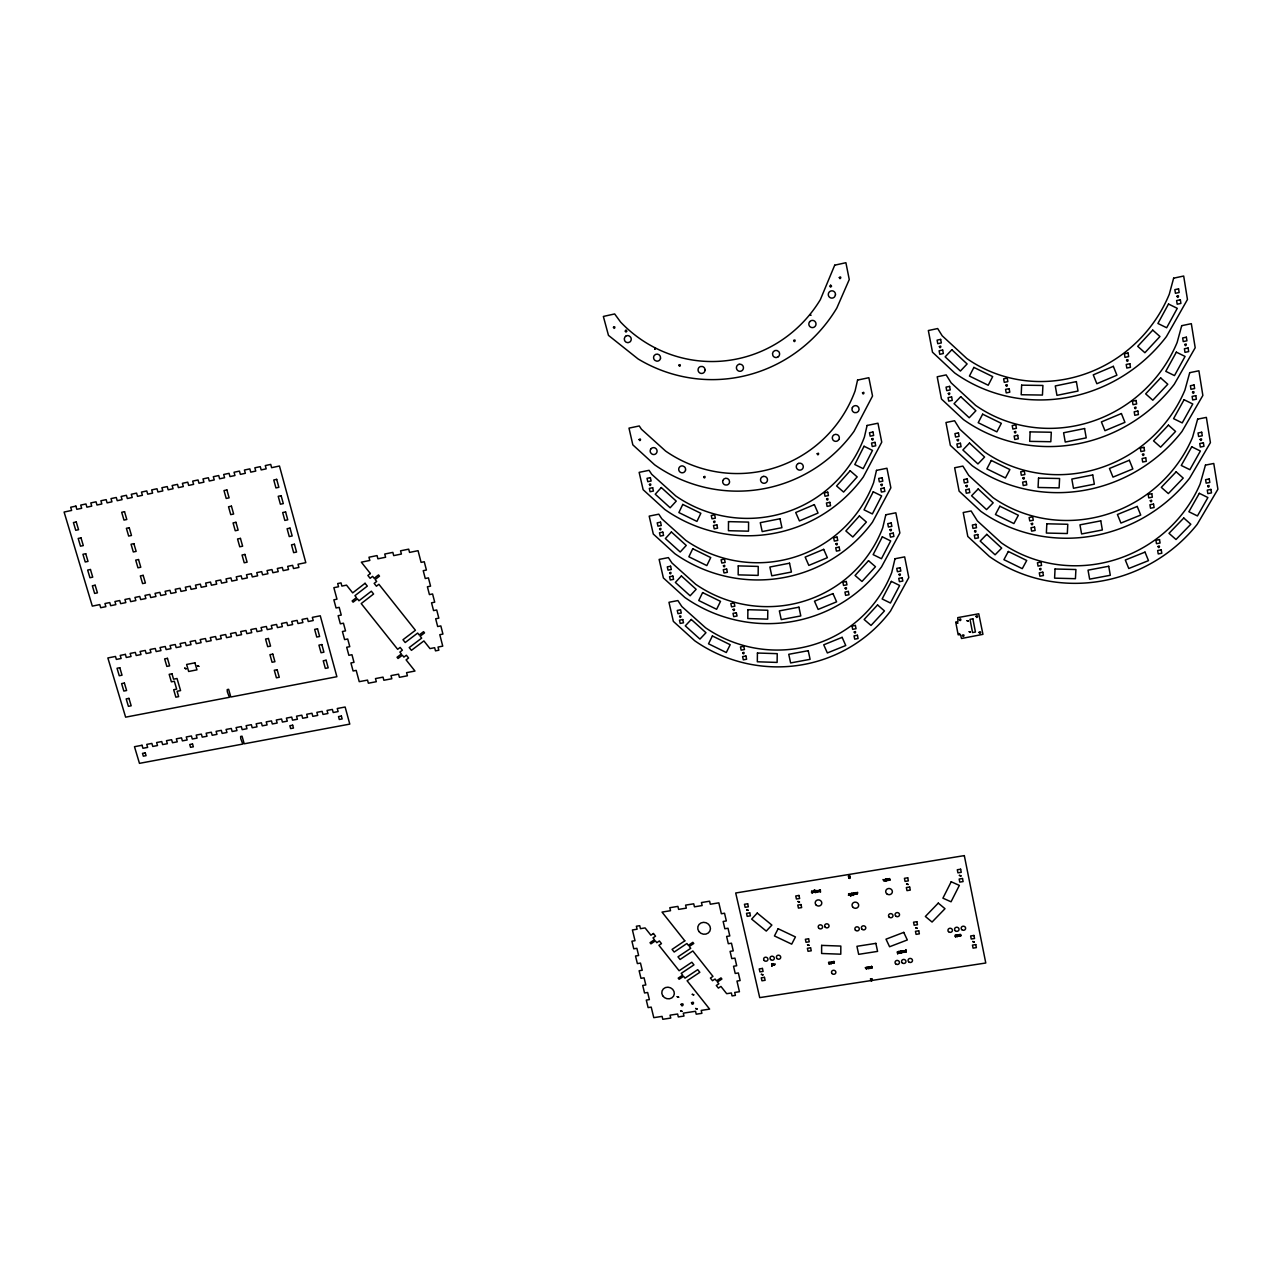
<?xml version="1.0" encoding="UTF-8"?>
<svg xmlns="http://www.w3.org/2000/svg" width="1282" height="1282" viewBox="0 0 1282 1282"><rect width="100%" height="100%" fill="white"/><g stroke="black" fill="none" stroke-linecap="round" stroke-linejoin="round"><path stroke-width="1.5" d="M813.83 892.064C817.724 886.455 809.295 894.259 814.711 890.99M820.528 892.144L820.304 889.772L818.958 891.102M833.508 961.965L833.604 963.199L834.294 961.788M903.906 952.125L904.227 950.603L903.954 952.414M870.109 966.997C868.17 968.551 870.847 965.362 870.125 967.622M829.101 962.173L828.845 963.824L829.951 962.606M851.953 893.314L851.216 894.483L851.953 893.266L852.434 894.564L851.168 895.733L851.312 893.25M853.748 894.74L854.277 893.49M849.101 893.65L849.726 894.98L848.46 895.285M906.118 951.885C904.435 953.327 904.611 948.44 905.076 952.013M866.712 968.391L866.92 967.798M960.202 935.892C960.971 933.36 957.077 935.011 959.289 936.261C961.308 932.447 961.676 938.424 960.314 934.306M903.377 951.981L903.009 950.956L903.345 952.141M956.436 936.389L955.33 935.331M901.486 952.558L900.301 952.654L901.134 952.173M906.005 952.045L906.021 949.609L905.22 952.061M904.9 950.603L905.813 950.715M903.185 952.366L902.304 952.254L903.089 951.965M904.114 951.5L904.066 951.965M901.23 952.83L901.23 952.414M902.881 951.244L901.743 951.789L903.057 951.548L901.983 951.004M902.736 952.574L902.993 951.34M900.365 952.782L900.188 951.228L901.326 951.308M900.669 952.911L900.765 951.116M900.958 952.895L901.038 951.148M899.131 951.372L899.371 952.814M899.083 951.677L898.137 952.109L899.307 951.805M899.467 953.071L898.634 951.404M899.595 952.975L899.724 951.965M897.48 951.693L897.737 953.776M897.913 953.327L898.313 951.597M901.422 952.638L900.268 951.548M848.556 894.964C849.726 895.333 848.38 894.275 848.604 893.682M866.6 967.814L865.446 967.557M889.628 880.237C886.231 877.561 891.054 880.958 889.852 879.436M888.009 880.462L887.032 879.917L887.833 880.301M887.208 880.574L887.192 879.067M887.833 879.212L887.849 880.526M888.073 879.067L888.009 880.045M888.218 880.269L888.314 879.564M869.885 968.247L868.683 966.852L870.093 967.045M886.263 880.654L885.542 880.878M885.622 880.67L886.086 879.212L884.917 879.484M886.006 880.878L886.759 879.115M886.134 879.917L885.461 879.067M884.099 880.349C885.99 879.34 883.699 882.721 883.907 880.542L882.945 879.564L884.324 880.013M871.311 968.198L871.664 966.452M871.52 966.404L871.968 968.134M871.664 966.404L871.92 967.862L870.959 967.814M869.645 968.455L869.597 967.525M869.933 968.487L869.997 966.66M869.581 968.231L870.206 966.772M867.962 967.013C866.728 971.452 868.17 964.401 868.619 968.599M866.568 968.679L866.616 967.381L865.35 967.846M866.696 968.439L866.488 967.301L866.792 968.791M866.696 968.182L865.703 968.375L866.36 969M865.638 967.926L866.664 967.974M856.713 894.067L857.578 892.304L857.53 893.57M856.28 894.307L856.264 892.512L856.985 894.147M855.238 892.673L855.639 894.243M855.511 892.625L856.28 894.275M853.908 894.692L852.995 893.618L853.972 893.089M854.757 892.801C855.174 897.112 854.725 890.045 854.165 894.483M853.331 894.435L853.059 895.477L853.059 893.025M853.54 892.897L854.325 894.259M851.12 894.227L851.392 894.964M851.104 893.955L852.049 893.81M850.719 895.846L849.95 893.538L850.447 895.894M849.613 894.083L849.357 895.076M833.06 961.596L834.406 961.516M831.633 962.622C831.441 960.202 833.925 965.41 832.467 961.772M834.133 963.199L833.797 961.5M834.278 962.109L834.31 962.381M831.649 962.574C831.89 965.282 830.576 960.33 832.419 962.269M832.963 963.375L833.14 961.885M830.464 962.381L831.137 964.08L830.095 962.077M829.134 963.92L828.813 962.638L829.694 962.75M829.791 963.856L829.791 962.958M774.472 965.106C775.914 963.744 774.761 963.247 774.168 965.154M814.407 891.086L814.086 892.256M773.174 963.615L772.597 965.218M818.878 890.669L820.015 891.583L820.047 889.82M816.762 891.871L815.881 890.669M818.285 891.006C818.108 892.512 818.301 891.359 818.301 891.278M818.894 890.91L819.054 890.045L819.246 891.471M819.519 891.615L819.198 890.798M817.836 891.663C817.307 894.403 816.634 887.448 817.628 891.935M816.41 892.208L815.448 890.686M816.778 891.006L816.666 892.032L816.33 890.525M814.663 892.432L814.807 891.134M815.865 890.718C814.679 889.371 815.897 894.772 815.673 891.807M813.733 890.83L814.455 890.253M811.762 891.134L812.179 892.833M811.939 892.817L812.756 892L811.602 892.512M812.948 892.48L811.762 892.176M811.41 892.032L812.724 891.775L811.875 891.118M813.028 891.791L812.852 892.657L812.964 891.599M853.764 894.419L853.94 893.458M773.815 964.352L773.671 964M772.597 965.17L773.511 964.849M772.469 965.106L772.693 963.872M773.367 964L772.405 963.76M828.509 962.622L828.653 962.413M872.353 980.377C870.494 977.124 870.558 983.358 872.337 980.105M958.007 935.908L956.66 934.979L957.574 936.597L958.087 934.706L958.103 936.132M955.555 936.886C956.741 935.427 953.696 937.318 956.42 936.341M889.868 880.077L889.644 878.507M905.316 950.667L905.685 951.869M959 934.963L960.01 935.572M886.263 880.702L886.086 879.212M848.892 876.952C848.828 880.333 851.713 876.359 848.267 876.343C850.703 873.17 848.668 879.548 850.014 876.055M900.188 951.228L901.23 952.35M955.17 935.171L956.132 935.828M959.128 934.818L959 936.132M900.461 951.42L901.422 951.548M959.705 935.956L958.936 935.139M654.701 348.736L655.679 348.512L654.814 349.217M809.952 314.987L811.041 315.276L809.968 314.987M956.164 936.036L955.234 936.405M898.153 952.35L899.307 951.757M871.504 967.974L871.087 967.381M902.272 952.574L901.743 951.741M867.866 967.349L868.619 968.647M870.318 978.983C874.1 978.551 868.299 979.176 872.048 978.711M848.572 877.769L849.613 878.442L850.319 877.497M897.352 951.981L897.721 953.824M959.93 934.594L959.833 936.229M957.237 936.581L956.66 934.979M956.1 935.187L956.26 936.661M959.321 619.607C960.939 622.876 961.74 616.834 959.321 619.607M821.634 945.379L821.618 953.488L840.784 954.193L840.832 946.068L821.634 945.379M728.497 521.63L728.432 530.7L748.512 531.181L748.592 522.111L728.497 521.63M738.24 565.891L738.176 574.865L758.143 575.394L758.239 566.42L738.24 565.891M747.887 609.687L747.791 618.549L767.678 619.142L767.79 610.264L747.887 609.687M757.422 653.019L757.325 661.784L777.116 662.425L777.229 653.66L757.422 653.019M1021.642 385.161L1021.193 394.744L1042.442 395.064L1042.923 385.465L1021.642 385.161M1030.135 431.89L1029.686 441.361L1050.823 441.729L1051.304 432.242L1030.135 431.89M1038.532 478.09L1038.067 487.464L1059.108 487.897L1059.605 478.507L1038.532 478.09M1046.833 523.793L1046.368 533.056L1067.313 533.536L1067.794 524.274L1046.833 523.793M1055.054 569L1054.589 578.15L1075.422 578.695L1075.918 569.529L1055.054 569M705.052 369.825L704.972 370.754A3.542 3.493 68.6 0 1 700.789 373.366A3.542 3.493 68.6 0 1 698.145 369.12L698.466 368.255A3.542 3.493 68.6 0 1 700.517 366.54L702.328 366.492A3.542 3.493 68.6 0 1 705.052 369.825M184.704 668.162L186.066 668.819L184.704 668.162M197.444 665.678L198.79 666.32L197.444 665.678M613.453 327.263C614.399 330.708 616.129 325.003 613.453 327.263M834.71 265.182L820.368 299.619A131.629 127.879 -90 0 1 620.648 322.119L614.655 313.946L603.357 316.446L608.469 335.371L638.083 358.944A150.843 146.533 -89.9 0 0 836.826 308.033L849.261 279.54L845.896 262.714L834.71 265.182M722.808 480.59L722.663 481.471A3.477 3.429 35.1 0 0 725.115 484.917L726.894 484.997A3.477 3.429 35.1 0 0 729.426 482.689L729.57 481.808A3.477 3.429 35.1 0 0 722.808 480.59M639.141 439.502C640.055 442.867 641.785 437.338 639.141 439.502M649.413 484.436C650.327 487.753 652.041 482.288 649.413 484.436M678.899 365.194C679.829 368.607 681.591 362.95 678.899 365.194M659.573 528.873C660.47 532.174 662.201 526.758 659.573 528.873M669.621 572.846C670.518 576.115 672.249 570.762 669.621 572.846M703.69 476.872C704.587 480.205 706.35 474.709 703.69 476.872M679.572 616.354C680.47 619.575 682.152 614.334 679.572 616.354M713.609 521.566C714.507 524.867 716.269 519.434 713.609 521.566M723.417 565.779C724.314 569.064 726.061 563.679 723.417 565.779M733.128 609.527C734.009 612.78 735.772 607.46 733.128 609.527M793.67 340.483C794.568 343.961 796.442 338.208 793.67 340.483M677.216 996.675L678.643 997.172L677.216 996.675M742.743 652.81C743.608 656.031 745.371 650.775 742.743 652.81M692.312 994.351L693.738 994.832L692.312 994.351M695.677 1008.517L697.104 1009.014L695.677 1008.517M839.309 277.505C840.207 281.03 842.13 275.165 839.309 277.505M817.195 453.716C818.076 457.097 819.935 451.52 817.195 453.716M826.602 499.018C827.467 502.368 829.326 496.855 826.602 499.018M746.653 909.803L748.207 910.332L746.653 909.803M862.498 392.853C863.379 396.298 865.286 390.593 862.498 392.853M835.912 543.84C836.761 547.142 838.652 541.741 835.912 543.84M761.412 974.352L762.95 974.881L761.412 974.352M871.76 438.989C872.641 442.402 874.548 436.777 871.76 438.989M845.126 588.166C845.976 591.467 847.835 586.066 845.126 588.166M771.924 966.131L771.684 963.824L771.924 966.131M880.926 484.628C881.792 488.009 883.699 482.449 880.926 484.628M797.933 901.518L799.487 902.047L797.933 901.518M854.229 632.026C855.078 635.295 856.937 629.959 854.229 632.026M889.996 529.787C890.862 533.12 892.753 527.623 889.996 529.787M807.532 944.786L809.086 945.315L807.532 944.786M939.369 346.573C940.235 350.082 942.222 344.281 939.369 346.573M898.97 574.432C899.82 577.749 901.711 572.317 898.97 574.432M948.311 393.494C949.177 396.955 951.148 391.218 948.311 393.494M957.157 439.886C958.007 443.332 959.994 437.659 957.157 439.886M965.907 485.782C966.756 489.179 968.727 483.586 965.907 485.782M1005.857 385.225C1006.707 388.718 1008.742 382.949 1005.857 385.225M974.56 531.181C975.41 534.546 977.365 529.001 974.56 531.181M955.763 622.267L958.151 634.782L960.506 634.782L961.516 638.5L982.941 634.35L978.759 613.79L957.75 617.62L957.926 621.578L955.763 622.267M956.532 622.667L957.75 623.068L956.532 622.667M958.68 633.661L959.898 634.061L958.76 633.516M906.566 883.939L908.153 884.484L906.566 883.939M962.462 635.375C963.359 638.885 965.41 633.148 962.462 635.375M967.077 620.712L968.279 621.113L967.077 620.712M969.208 631.722L970.41 632.122L969.208 631.722M1014.431 431.906C1015.264 435.351 1017.299 429.646 1014.431 431.906M976.035 616.338C976.932 619.847 978.999 614.078 976.035 616.338M979.111 632.314C980.009 635.824 982.076 630.071 979.111 632.314M915.668 927.767L917.239 928.296L915.668 927.767M1022.908 478.058C1023.741 481.487 1025.76 475.846 1022.908 478.058M857.562 380.081L855.11 390.866A127.928 126.309 80.4 0 1 665.646 451.104L641.417 429.23L639.269 425.961L628.997 428.124L632.827 444.854L654.653 464.821A146.613 144.754 80.6 0 0 854.036 431.329L872.529 396.026L868.859 377.709L857.562 380.081M1031.289 523.713C1032.122 527.094 1034.125 521.534 1031.289 523.713M959.401 875.398L961.003 875.943L959.401 875.398M867.081 425.464L864.421 437.018A126.581 125.588 65.6 0 1 675.774 495.974L651.689 474.276L649.077 470.318L639.141 472.353L643.131 489.692L664.829 509.499A145.058 143.921 66 0 0 863.299 477L881.744 442.162L877.962 423.22L867.081 425.464M1039.59 568.871C1040.391 572.205 1042.426 566.756 1039.59 568.871M876.487 470.366L873.619 482.657A125.54 124.562 39.4 0 1 685.806 540.363L661.865 518.841L658.788 514.178L649.189 516.117L653.307 534.049L674.877 553.712A143.872 142.751 39.7 0 0 872.465 522.175L890.862 487.801L886.952 468.25L876.487 470.366M972.717 941.533L974.288 942.078L972.717 941.533M1126.574 360.258C1127.359 363.8 1129.57 357.934 1126.574 360.258M885.798 514.787L882.737 527.799A124.819 123.264 24.6 0 1 695.709 584.288L671.912 562.942L668.387 557.606L659.124 559.417L663.387 577.942L684.828 597.444A143.039 141.26 24.7 0 0 881.535 566.868L899.868 532.943L895.846 512.8L885.798 514.787M895.012 558.744L891.743 572.461A124.194 121.886 18.7 0 1 705.533 627.747L681.864 606.562L677.89 600.569L668.964 602.284L673.354 621.385L694.668 640.728A142.318 139.69 18.7 0 0 890.493 611.081L908.794 577.589L904.659 556.885L895.012 558.744M1134.57 407.596C1135.371 411.105 1137.503 405.304 1134.57 407.596M1177.004 296.254C1177.821 299.86 1180.017 293.866 1177.004 296.254M1142.47 454.405C1143.272 457.882 1145.387 452.145 1142.47 454.405M1184.808 344.505C1185.61 348.063 1187.789 342.15 1184.808 344.505M1150.291 500.701C1151.092 504.13 1153.191 498.474 1150.291 500.701M1192.516 392.196C1193.318 395.737 1195.497 389.888 1192.516 392.196M1158.015 546.485C1158.816 549.882 1160.915 544.289 1158.015 546.485M1200.144 439.373C1200.93 442.867 1203.109 437.082 1200.144 439.373M680.63 1010.793L682.024 1011.354L680.63 1010.793M1207.676 486.006C1208.461 489.468 1210.625 483.763 1207.676 486.006M835.447 294.908L834.726 296.655A3.654 3.59 -68.1 0 1 831.409 298.081L830.496 297.841A3.654 3.59 -68.1 0 1 828.557 293.113A3.654 3.59 -68.1 0 1 833.268 291.078L834.069 291.559A3.654 3.59 -68.1 0 1 835.447 294.908M660.534 358.159L660.294 359.04A3.558 3.477 67.7 0 1 656.608 361.123L654.942 360.386A3.558 3.477 67.7 0 1 653.852 356.204L654.317 355.418A3.558 3.477 67.7 0 1 660.534 358.159M1173.623 278.178L1169.296 294.219A136.533 130.78 -47.4 0 1 966.836 358.527L942.206 335.804L937.671 328.545L928.344 330.532L932.495 352.197L954.673 372.95A156.468 149.866 -47.5 0 0 1166.428 336.589L1187.453 299.507L1183.687 276.031L1173.623 278.178M1181.716 325.676L1177.132 342.47A135.235 129.803 -42.7 0 1 975.618 405.384L951.148 382.853L946.164 374.905L937.206 376.78L941.469 399.023L963.503 419.615A154.978 148.744 -42.8 0 0 1174.232 384.328L1195.193 347.743L1191.331 323.673L1181.716 325.676M1189.712 372.677L1184.889 390.177A134.033 128.761 -37.6 0 1 984.32 451.729L959.994 429.39L954.577 420.752L945.972 422.515L950.347 445.351L972.253 465.751A153.6 147.558 -37.7 0 0 1181.956 431.521L1202.853 395.449L1198.894 370.786L1189.712 372.677M1197.628 419.15L1192.548 437.338A132.927 127.671 -32.5 0 1 992.925 497.576L968.743 475.414L962.878 466.103L954.641 467.754L959.112 491.15L980.906 511.39A152.35 146.308 -32.6 0 0 1189.6 478.202L1210.416 442.611L1206.362 417.387L1197.628 419.15M1205.449 465.11L1200.128 483.987A131.934 126.501 -27.7 0 1 1001.434 542.911L977.397 520.925L971.115 510.973L963.215 512.512L967.798 536.469L989.448 556.532A151.196 144.978 -27.7 0 0 1197.164 524.37L1217.9 489.243L1213.766 463.475L1205.449 465.11M681.111 1004.319C682.008 1008.886 685.149 1001.899 681.111 1004.319M691.511 1002.716C692.408 1007.299 695.549 1000.297 691.511 1002.716M685.517 470.125L685.229 470.959A3.477 3.413 44 0 1 680.598 472.401A3.477 3.413 44 0 1 679.075 467.738L679.588 467.017A3.477 3.413 44 0 1 682.857 465.991L684.444 466.824A3.477 3.413 44 0 1 685.517 470.125M852.402 407.548L852.081 408.413A3.558 3.526 -30.1 0 0 853.86 412.323L854.725 412.644A3.558 3.526 -30.1 0 0 857.209 406.057L856.344 405.737A3.558 3.526 -30.1 0 0 852.947 406.795L852.402 407.548M682.761 504.435L678.883 512.56L696.943 521.421L700.853 513.297L682.761 504.435M692.745 548.744L688.867 556.773L706.831 565.586L710.741 557.574L692.745 548.744M702.616 592.605L698.738 600.521L716.622 609.287L720.516 601.37L702.616 592.605M712.391 635.984L708.513 643.804L726.301 652.522L730.195 644.718L712.391 635.984M951.196 881.76L942.911 898.169L951.052 901.791L959.353 885.397L951.196 881.76M864.052 446.248L854.79 464.517L863.203 468.651L872.481 450.399L864.052 446.248M873.25 491.791L864.02 509.819L872.369 513.938L881.631 495.91L873.25 491.791M778.142 928.729L774.44 935.94L791.699 944.145L795.433 936.934L778.142 928.729M973.887 367.405L969.432 376.043L988.214 385.241L992.685 376.604L973.887 367.405M882.337 536.821L873.138 554.625L881.455 558.728L890.686 540.94L882.337 536.821M982.637 414.182L978.198 422.707L996.867 431.858L1001.338 423.348L982.637 414.182M891.343 581.387L882.144 598.95L890.429 603.021L899.644 585.473L891.343 581.387M991.29 460.446L986.868 468.859L1005.441 477.962L1009.896 469.565L991.29 460.446M999.848 506.214L995.441 514.515L1013.902 523.569L1018.357 515.268L999.848 506.214M1008.325 551.468L1003.918 559.673L1022.283 568.663L1026.722 560.49L1008.325 551.468M1168.511 304.026L1157.918 323.465L1166.668 327.759L1177.277 308.337L1168.511 304.026M1176.347 352.149L1165.787 371.331L1174.488 375.594L1185.065 356.428L1176.347 352.149M1184.087 399.728L1173.575 418.653L1182.228 422.9L1192.773 403.99L1184.087 399.728M1191.747 446.793L1181.267 465.462L1189.872 469.693L1200.385 451.024L1191.747 446.793M1199.327 493.314L1188.879 511.742L1197.436 515.941L1207.9 497.544L1199.327 493.314M809.647 321.75L809.15 322.567A3.606 3.574 -71.5 0 0 809.535 326.157L810.176 326.83A3.606 3.574 -71.5 0 0 815.208 326.253A3.606 3.574 -71.5 0 0 814.663 321.173L813.878 320.692A3.606 3.574 -71.5 0 0 810.32 321.109L809.647 321.75M838.909 439.47L837.659 440.8A3.526 3.509 -11.8 0 1 833.38 440.415L832.803 439.71A3.526 3.509 -11.8 0 1 837.45 434.726L838.204 435.255A3.526 3.509 -11.8 0 1 838.909 439.47M651.112 448.668L650.599 449.389A3.477 3.413 49.6 0 0 650.711 452.85L652.009 454.084A3.477 3.413 49.6 0 0 655.455 454.052L656.144 453.491A3.477 3.413 49.6 0 0 655.983 448.604A3.477 3.413 49.6 0 0 651.112 448.668M850.158 470.766L836.585 485.958L843.604 492.064L857.193 476.888L850.158 470.766M859.389 515.973L845.864 530.956L852.834 536.998L866.392 522.046L859.389 515.973M661.304 487.545L655.246 494.211L670.165 507.768L676.239 501.118L661.304 487.545M868.523 560.699L855.046 575.458L861.985 581.467L875.478 566.724L868.523 560.699M671.399 531.982L665.374 538.568L680.213 551.997L686.255 545.443L671.399 531.982M877.561 604.944L864.132 619.494L871.023 625.456L884.468 610.921L877.561 604.944M681.399 575.955L675.374 582.445L690.133 595.777L696.158 589.319L681.399 575.955M1152.742 330.115L1137.711 346.332L1144.89 352.726L1159.954 336.525L1152.742 330.115M757.245 913.056L751.653 919.098L766.267 931.085L771.876 925.075L757.245 913.056M1160.643 377.886L1145.659 393.862L1152.806 400.208L1167.79 384.247L1160.643 377.886M691.286 619.462L685.293 625.856L699.956 639.093L705.965 632.715L691.286 619.462M951.837 349.746L945.154 356.861L960.41 371.043L967.109 363.96L951.837 349.746M960.715 396.667L954.048 403.686L969.224 417.756L975.89 410.753L960.715 396.667M1168.431 425.127L1153.528 440.864L1160.627 447.162L1175.562 431.441L1168.431 425.127M1176.155 471.824L1161.3 487.352L1168.351 493.586L1183.222 478.09L1176.155 471.824M969.496 443.059L962.862 449.982L977.942 463.94L984.592 457.049L969.496 443.059M1183.783 518.024L1168.992 533.328L1175.995 539.514L1190.818 524.242L1183.783 518.024M938.28 903.105L925.364 916.47L932.062 922.046L944.994 908.698L938.28 903.105M978.182 488.955L971.58 495.765L986.563 509.611L993.181 502.832L978.182 488.955M986.771 534.354L980.185 541.068L995.088 554.802L1001.691 548.103L986.771 534.354M625.616 336.301L624.975 336.942A3.558 3.461 68.9 0 0 629.863 341.99L630.504 341.349A3.558 3.461 68.9 0 0 630.504 337.022L629.061 335.884A3.558 3.461 68.9 0 0 625.616 336.301M370.37 573.535L367.886 575.474L370.113 578.294L372.613 576.355L374.152 578.294L378.51 574.929L379.488 576.163L375.129 579.528L376.668 581.467L374.168 583.39L376.411 586.211L378.895 584.288L415.432 630.279L402.981 639.734L405.192 642.522L417.66 633.068L419.182 634.991L423.557 631.673L424.518 632.891L420.143 636.209L421.666 638.132L409.214 647.57L411.426 650.343L423.893 640.92L429.983 648.596L434.662 647.698L435.479 650.855L438.845 650.214L438.027 647.057L442.739 646.144L439.79 634.686L442.931 634.077L440.832 625.92L437.675 626.529L435.672 618.773L438.829 618.164L436.713 609.976L433.556 610.585L431.537 602.812L434.71 602.187L432.579 593.951L429.422 594.592L427.403 586.771L430.56 586.146L428.428 577.878L425.255 578.519L423.236 570.682L426.409 570.041L424.262 561.74L421.089 562.381L418.06 550.683L409.551 552.414L408.702 549.161L400.561 550.811L401.41 554.048L393.702 555.619L392.853 552.382L384.744 554.032L385.594 557.253L377.902 558.808L377.052 555.587L368.96 557.221L369.825 560.442L361.332 562.173L370.37 573.535M365.066 583.294L352.678 592.877L346.525 585.153L341.877 586.082L341.012 582.893L337.679 583.55L338.544 586.755L333.865 587.685L336.974 599.191L333.849 599.816L336.06 607.972L339.169 607.347L341.252 615.072L338.144 615.681L340.339 623.805L343.448 623.196L345.531 630.888L342.422 631.497L344.602 639.59L347.71 638.981L349.778 646.657L346.685 647.25L348.864 655.31L351.957 654.717L354.008 662.345L350.915 662.938L353.095 670.983L356.188 670.39L359.232 681.671L367.533 680.101L368.367 683.21L376.315 681.703L375.482 678.579L383.03 677.136L383.863 680.261L391.827 678.755L390.994 675.614L398.574 674.172L399.407 677.313L407.404 675.79L406.57 672.649L414.983 671.047L406.09 659.877L408.573 658.003L406.362 655.23L403.878 657.105L402.356 655.198L398.029 658.483L397.051 657.265L401.394 653.996L399.872 652.089L402.356 650.198L400.144 647.426L397.66 649.301L361.204 603.566L373.591 593.999L371.363 591.194L358.96 600.761L357.438 598.838L353.111 602.171L352.133 600.954L356.46 597.62L354.922 595.681L367.309 586.098L365.066 583.294M653.435 933.504L650.903 935.219L645.086 927.912L640.439 928.665L639.718 925.684L636.369 926.229L637.106 929.21L632.411 929.963L635.023 940.7L631.914 941.196L633.757 948.808L636.882 948.311L638.628 955.507L635.519 956.003L637.378 963.583L640.487 963.086L642.234 970.266L639.125 970.746L640.968 978.31L644.077 977.813L645.824 984.961L642.715 985.441L644.542 992.973L647.65 992.492L649.381 999.607L646.288 1000.088L648.115 1007.588L651.208 1007.107L653.788 1017.652L662.089 1016.386L662.794 1019.286L670.758 1018.068L670.053 1015.168L677.617 1014.014L678.322 1016.93L683.979 1016.065L683.274 1013.149L695.533 1011.274L696.222 1014.19L701.895 1013.325L701.206 1010.408L709.635 1009.11L687.104 980.762L699.828 972.301L697.728 969.673L685.005 978.134L683.562 976.323L679.123 979.272L678.21 978.134L682.649 975.169L681.223 973.358L693.947 964.881L691.847 962.237L679.123 970.73L658.932 945.315L661.464 943.616L659.365 940.956L656.817 942.671L655.374 940.86L650.952 943.84L650.022 942.687L654.461 939.69L653.003 937.879L655.551 936.164L653.435 933.504M778.382 356.652L776.732 357.47A3.574 3.542 -87.8 0 1 773.383 356.316L772.87 355.547A3.574 3.542 -87.8 0 1 778.719 351.605L779.232 352.39A3.574 3.542 -87.8 0 1 778.382 356.652M684.812 940.844L672.072 949.401L674.172 952.045L686.912 943.504L688.354 945.331L692.825 942.334L693.754 943.488L689.283 946.485L690.726 948.311L677.986 956.837L680.069 959.481L692.825 950.956L712.968 976.387L710.42 978.086L712.504 980.714L715.068 979.031L716.494 980.842L720.981 977.878L721.894 979.031L717.407 981.996L718.849 983.807L716.285 985.489L718.385 988.118L720.933 986.435L726.686 993.694L731.365 992.973L732.054 995.906L735.403 995.393L734.714 992.444L739.442 991.723L736.974 981.067L740.131 980.57L738.368 972.974L735.211 973.455L733.544 966.243L736.701 965.747L734.939 958.119L731.766 958.616L730.083 951.372L733.256 950.875L731.477 943.215L728.304 943.712L726.622 936.437L729.795 935.94L728.016 928.248L724.843 928.761L723.144 921.454L726.333 920.941L724.538 913.233L721.365 913.746L718.833 902.848L710.292 904.227L709.603 901.214L701.446 902.544L702.151 905.557L694.443 906.823L693.722 903.81L685.598 905.124L686.319 908.137L678.627 909.387L677.906 906.39L669.813 907.704L670.518 910.701L662.025 912.095L684.812 940.844M798.478 463.443L797.676 463.892A3.509 3.477 12.4 0 0 796.539 467.962L796.987 468.747A3.509 3.477 12.4 0 0 801.891 469.452A3.509 3.477 12.4 0 0 802.58 464.597L801.939 463.94A3.509 3.477 12.4 0 0 799.359 463.219L798.478 463.443M1113.337 366.332L1093.258 374.857L1096.847 383.719L1116.91 375.209L1113.337 366.332M814.342 504.627L795.705 512.528L799.423 520.925L818.044 513.056L814.342 504.627M1121.397 413.557L1101.398 421.922L1104.956 430.688L1124.939 422.339L1121.397 413.557M823.701 549.353L805.16 557.093L808.83 565.41L827.371 557.686L823.701 549.353M1129.346 460.254L1109.459 468.475L1112.984 477.128L1132.871 468.956L1129.346 460.254M832.963 593.582L814.487 601.194L818.14 609.415L836.601 601.835L832.963 593.582M1137.23 506.438L1117.423 514.499L1120.933 523.072L1140.724 515.043L1137.23 506.438M842.13 637.346L823.733 644.814L827.355 652.955L845.751 645.519L842.13 637.346M1145.018 552.109L1125.308 560.026L1128.785 568.503L1148.48 560.635L1145.018 552.109M739.105 364.312L738.24 364.649A3.558 3.509 75.2 0 0 736.429 367.678L736.525 368.591A3.558 3.509 75.2 0 0 740.772 371.219A3.558 3.509 75.2 0 0 743.352 366.94L743.031 366.075A3.558 3.509 75.2 0 0 740.018 364.216L739.105 364.312M903.746 932.383L886.006 939.177L889.58 946.741L907.319 939.962L903.746 932.383M763.367 476.423L762.502 476.696A3.477 3.445 25.7 0 0 760.547 479.532L760.595 480.43A3.477 3.445 25.7 0 0 764.649 483.234A3.477 3.445 25.7 0 0 767.421 479.228L767.149 478.378A3.477 3.445 25.7 0 0 764.28 476.391L763.367 476.423M626.017 330.227L625.087 331.125L625.985 332.07L626.914 331.173L626.017 330.227M830.672 285.229L829.694 286.158L830.592 287.136L831.569 286.207L830.672 285.229M75.894 506.118L70.67 507.239L71.632 510.444L64.1 512.047L92.32 606.114L99.772 604.591L100.701 607.716L105.877 606.658L104.948 603.534L109.739 602.572L110.669 605.697L115.861 604.639L114.931 601.514L119.723 600.537L120.652 603.662L125.844 602.604L124.931 599.479L129.722 598.502L130.652 601.627L135.86 600.569L134.947 597.444L139.754 596.451L140.683 599.591L145.892 598.534L144.978 595.393L149.802 594.415L150.715 597.556L155.955 596.499L155.042 593.342L159.865 592.364L160.779 595.505L166.019 594.447L165.106 591.29L169.961 590.313L170.875 593.454L176.115 592.396L175.217 589.239L180.073 588.246L180.97 591.403L186.243 590.329L185.329 587.188L190.201 586.195L191.098 589.351L196.37 588.278L195.473 585.121L200.345 584.127L201.242 587.284L206.53 586.211L205.633 583.054L210.52 582.06L211.418 585.217L216.706 584.143L215.809 580.97L220.712 579.977L221.61 583.15L226.914 582.076L226.017 578.903L230.92 577.894L231.818 581.083L237.138 579.993L236.241 576.82L241.16 575.81L242.042 578.999L247.378 577.91L246.481 574.737L251.4 573.727L252.298 576.916L257.634 575.826L256.753 572.637L261.688 571.644L262.57 574.833L267.922 573.743L267.041 570.554L271.976 569.545L272.858 572.733L278.226 571.644L277.345 568.455L282.296 567.445L283.178 570.634L288.546 569.545L287.681 566.356L292.633 565.33L293.514 568.535L298.898 567.445L298.017 564.24L305.805 562.654L279.46 466.007L271.624 467.69L270.726 464.405L265.294 465.574L266.191 468.843L261.175 469.917L260.278 466.648L254.846 467.802L255.759 471.071L250.759 472.145L249.846 468.875L244.429 470.029L245.343 473.298L240.359 474.372L239.446 471.103L234.045 472.257L234.959 475.526L229.975 476.583L229.061 473.33L223.677 474.484L224.59 477.737L219.623 478.795L218.709 475.542L213.325 476.696L214.238 479.949L209.286 481.006L208.357 477.753L202.989 478.907L203.918 482.16L198.966 483.218L198.053 479.965L192.685 481.119L193.614 484.356L188.678 485.413L187.749 482.176L182.413 483.314L183.326 486.567L178.406 487.609L177.477 484.372L172.141 485.509L173.07 488.746L168.15 489.804L167.221 486.567L161.901 487.705L162.83 490.942L157.926 491.984L156.997 488.762L151.677 489.9L152.606 493.121L147.718 494.179L146.773 490.942L141.485 492.08L142.414 495.301L137.527 496.358L136.597 493.121L131.293 494.259L132.238 497.48L127.367 498.522L126.421 495.301L121.149 496.438L122.078 499.66L117.223 500.685L116.277 497.48L111.005 498.602L111.951 501.823L107.095 502.865L106.15 499.643L100.893 500.765L101.839 503.986L96.983 505.012L96.038 501.807L90.798 502.929L91.743 506.134L86.904 507.175L85.958 503.97L80.718 505.092L81.679 508.297L76.84 509.323L75.894 506.118M76.247 521.966L73.427 522.559L75.75 530.299L78.555 529.706L76.247 521.966M124.53 511.694L121.694 512.303L123.985 520.091L126.806 519.498L124.53 511.694M226.898 489.948L223.997 490.557L226.209 498.458L229.109 497.849L226.898 489.948M276.688 479.356L273.771 479.981L275.934 487.929L278.867 487.304L276.688 479.356M940.651 339.393L937.094 340.147L937.767 343.688L941.325 342.935L940.651 339.393M1178.575 288.851L1174.841 289.652L1175.434 293.29L1179.152 292.504L1178.575 288.851M942.671 350.018L939.113 350.771L939.786 354.297L943.344 353.544L942.671 350.018M1180.337 299.78L1176.604 300.565L1177.197 304.203L1180.914 303.417L1180.337 299.78M80.99 537.863L78.186 538.456L80.494 546.18L83.298 545.587L80.99 537.863M129.21 527.703L126.389 528.296L128.665 536.068L131.485 535.475L129.21 527.703M231.433 506.166L228.533 506.775L230.744 514.627L233.628 514.018L231.433 506.166M281.143 495.685L278.226 496.294L280.389 504.211L283.306 503.602L281.143 495.685M85.734 553.712L82.929 554.289L85.237 561.981L88.025 561.404L85.734 553.712M133.873 543.648L131.052 544.241L133.312 551.965L136.148 551.388L133.873 543.648M235.952 522.303L233.068 522.912L235.247 530.748L238.131 530.139L235.952 522.303M285.598 511.935L282.681 512.544L284.828 520.428L287.745 519.819L285.598 511.935M949.609 386.395L946.052 387.132L946.725 390.641L950.266 389.904L949.609 386.395M1186.363 337.198L1182.661 337.967L1183.238 341.573L1186.956 340.804L1186.363 337.198M1007.219 378.094L1003.63 378.831L1004.287 382.356L1007.86 381.619L1007.219 378.094M1128.064 353.015L1124.41 353.784L1125.003 357.358L1128.673 356.588L1128.064 353.015M90.445 569.496L87.657 570.073L89.948 577.733L92.737 577.156L90.445 569.496M138.52 559.529L135.7 560.106L137.959 567.814L140.78 567.237L138.52 559.529M240.439 538.392L237.555 538.985L239.75 546.789L242.635 546.196L240.439 538.392M290.02 528.12L287.104 528.713L289.251 536.565L292.168 535.972L290.02 528.12M951.597 396.907L948.055 397.628L948.728 401.122L952.27 400.401L951.597 396.907M1188.11 347.999L1184.408 348.768L1184.985 352.358L1188.686 351.589L1188.11 347.999M1009.158 388.654L1005.569 389.391L1006.226 392.901L1009.799 392.164L1009.158 388.654M1129.875 363.735L1126.205 364.489L1126.814 368.062L1130.468 367.293L1129.875 363.735M1076.367 381.603L1055.278 385.946L1056.945 395.353L1078.018 391.042L1076.367 381.603M95.14 585.217L92.352 585.794L94.628 593.422L97.432 592.845L95.14 585.217M143.151 575.346L140.331 575.922L142.59 583.598L145.411 583.022L143.151 575.346M244.926 554.417L242.042 555.01L244.221 562.782L247.105 562.189L244.926 554.417M294.427 544.241L291.511 544.834L293.658 552.654L296.559 552.061L294.427 544.241M650.359 477.657L647.025 478.33L647.795 481.695L651.128 481.006L650.359 477.657M872.962 432.018L869.484 432.739L870.174 436.184L873.651 435.463L872.962 432.018M652.666 487.721L649.333 488.394L650.086 491.743L653.419 491.054L652.666 487.721M875.029 442.354L871.552 443.059L872.241 446.505L875.718 445.799L875.029 442.354M958.455 432.883L954.93 433.604L955.587 437.066L959.112 436.345L958.455 432.883M1194.071 384.985L1190.385 385.738L1190.962 389.295L1194.648 388.542L1194.071 384.985M1015.793 424.855L1012.219 425.576L1012.86 429.053L1016.434 428.332L1015.793 424.855M1136.06 400.449L1132.407 401.186L1133.016 404.711L1136.653 403.974L1136.06 400.449M960.426 443.268L956.901 443.989L957.558 447.434L961.083 446.729L960.426 443.268M1195.802 395.673L1192.116 396.41L1192.693 399.968L1196.378 399.215L1195.802 395.673M1017.7 435.303L1014.142 436.024L1014.783 439.502L1018.341 438.781L1017.7 435.303M1137.839 411.041L1134.201 411.778L1134.794 415.304L1138.432 414.567L1137.839 411.041M1084.588 428.541L1063.595 432.771L1065.246 442.066L1086.223 437.867L1084.588 428.541M660.534 522.175L657.201 522.848L657.97 526.165L661.288 525.492L660.534 522.175M882.128 477.753L878.667 478.442L879.356 481.856L882.817 481.151L882.128 477.753M714.619 514.819L711.27 515.492L712.007 518.825L715.356 518.168L714.619 514.819M827.739 492.176L824.31 492.865L825.015 496.246L828.444 495.573L827.739 492.176M662.81 532.126L659.477 532.799L660.246 536.1L663.563 535.443L662.81 532.126M884.179 487.961L880.718 488.65L881.407 492.064L884.868 491.375L884.179 487.961M716.846 524.835L713.481 525.508L714.234 528.825L717.583 528.168L716.846 524.835M829.839 502.32L826.425 503.009L827.114 506.39L830.544 505.701L829.839 502.32M967.205 478.859L963.695 479.564L964.352 482.977L967.862 482.288L967.205 478.859M1201.699 432.242L1198.029 432.979L1198.606 436.489L1202.276 435.768L1201.699 432.242M780.017 518.761L760.274 522.671L762.197 531.581L781.94 527.687L780.017 518.761M1024.27 471.087L1020.712 471.792L1021.353 475.237L1024.895 474.548L1024.27 471.087M1143.961 447.338L1140.339 448.059L1140.916 451.552L1144.554 450.831L1143.961 447.338M125.38 654.381L120.22 655.406L121.133 658.483L116.374 659.429L115.492 656.448L107.864 657.954L125.62 717.167L229.414 697.296L227.331 691.815L227.218 689.588L228.629 689.315L230.824 697.023L336.878 676.704L320.276 615.793L312.343 617.363L313.209 620.536L308.257 621.514L307.392 618.341L302.039 619.414L302.905 622.571L297.969 623.533L297.103 620.392L291.767 621.45L292.633 624.59L287.713 625.568L286.831 622.411L281.495 623.469L282.377 626.626L277.457 627.587L276.591 624.446L271.271 625.504L272.137 628.645L267.233 629.606L266.368 626.465L261.047 627.523L261.929 630.664L257.041 631.625L256.16 628.484L250.855 629.542L251.737 632.667L246.849 633.645L245.968 630.504L240.679 631.545L241.577 634.686L236.689 635.648L235.808 632.523L230.536 633.564L231.417 636.689L226.561 637.651L225.664 634.526L220.408 635.568L221.289 638.692L216.434 639.654L215.552 636.529L210.296 637.571L211.177 640.696L206.338 641.641L205.44 638.532L200.2 639.574L201.098 642.683L196.258 643.644L195.361 640.519L190.137 641.561L191.034 644.67L186.21 645.631L185.297 642.522L180.089 643.548L180.986 646.657L176.163 647.602L175.265 644.509L170.057 645.535L170.955 648.644L166.147 649.589L165.25 646.481L160.042 647.522L160.955 650.615L156.164 651.56L155.25 648.468L150.058 649.493L150.972 652.586L146.18 653.532L145.267 650.439L140.091 651.464L141.004 654.557L136.229 655.503L135.315 652.41L130.139 653.435L131.052 656.528L126.293 657.474L125.38 654.381M969.16 489.131L965.65 489.836L966.308 493.25L969.817 492.56L969.16 489.131M1203.397 442.803L1199.744 443.524L1200.305 447.049L1203.974 446.312L1203.397 442.803M1026.161 481.423L1022.619 482.128L1023.244 485.574L1026.786 484.868L1026.161 481.423M1145.723 457.818L1142.102 458.539L1142.695 462.017L1146.316 461.312L1145.723 457.818M1092.729 474.949L1071.832 479.067L1073.467 488.266L1094.347 484.179L1092.729 474.949M119.803 667.714L117.031 668.259L119.258 675.742L122.03 675.197L119.803 667.714M167.445 658.339L164.641 658.9L166.852 666.416L169.641 665.871L167.445 658.339M268.419 638.484L265.566 639.045L267.698 646.657L270.55 646.096L268.419 638.484M317.535 628.821L314.651 629.382L316.75 637.058L319.619 636.481L317.535 628.821M670.582 566.227L667.281 566.868L668.034 570.153L671.335 569.512L670.582 566.227M891.198 522.976L887.753 523.649L888.426 527.03L891.887 526.341L891.198 522.976M724.442 559.128L721.093 559.769L721.83 563.07L725.179 562.429L724.442 559.128M837.05 537.078L833.637 537.751L834.342 541.1L837.755 540.427L837.05 537.078M194.928 662.842L186.611 664.461L188.646 671.48L196.963 669.845L194.928 662.842M124.386 683.066L121.614 683.61L123.841 691.062L126.614 690.517L124.386 683.066M171.964 673.787L169.176 674.332L171.371 681.832L174.352 681.239L176.66 689.139L173.679 689.716L175.858 697.184L178.647 696.639L177.076 691.27L180.57 690.597L177.028 678.498L173.551 679.188L171.964 673.787M272.794 654.124L269.941 654.669L272.072 662.265L274.925 661.704L272.794 654.124M321.83 644.558L318.946 645.118L321.045 652.746L323.913 652.185L321.83 644.558M672.842 576.067L669.524 576.724L670.278 579.993L673.579 579.352L672.842 576.067M893.233 533.088L889.788 533.761L890.461 537.126L893.907 536.453L893.233 533.088M726.638 569.016L723.288 569.673L724.026 572.974L727.359 572.317L726.638 569.016M839.133 547.11L835.72 547.783L836.425 551.116L839.822 550.459L839.133 547.11M975.858 524.338L972.365 525.011L973.006 528.408L976.499 527.719L975.858 524.338M1209.246 478.971L1205.593 479.676L1206.154 483.17L1209.807 482.465L1209.246 478.971M789.536 563.199L769.873 567.029L771.78 575.826L791.427 572.044L789.536 563.199M1032.651 516.838L1029.126 517.511L1029.75 520.925L1033.276 520.236L1032.651 516.838M1151.781 493.714L1148.159 494.419L1148.752 497.881L1152.358 497.176L1151.781 493.714M128.953 698.37L126.197 698.898L128.408 706.318L131.181 705.789L128.953 698.37M277.152 669.701L274.3 670.246L276.415 677.809L279.268 677.265L277.152 669.701M326.109 660.23L323.24 660.791L325.324 668.387L328.192 667.842L326.109 660.23M977.797 534.498L974.304 535.171L974.945 538.552L978.438 537.879L977.797 534.498M1210.929 489.42L1207.275 490.125L1207.836 493.602L1211.49 492.897L1210.929 489.42M1034.526 527.062L1031 527.735L1031.625 531.133L1035.151 530.46L1034.526 527.062M1153.528 504.082L1149.922 504.771L1150.499 508.233L1154.104 507.528L1153.528 504.082M1100.773 520.861L1079.973 524.851L1081.591 533.953L1102.36 529.979L1100.773 520.861M680.534 609.815L677.249 610.44L677.986 613.693L681.287 613.068L680.534 609.815M900.172 567.718L896.743 568.375L897.416 571.708L900.845 571.051L900.172 567.718M734.153 602.941L730.82 603.582L731.557 606.851L734.874 606.21L734.153 602.941M846.264 581.499L842.867 582.14L843.556 585.457L846.953 584.816L846.264 581.499M682.761 619.559L679.476 620.184L680.213 623.421L683.498 622.796L682.761 619.559M902.175 577.717L898.746 578.374L899.419 581.691L902.848 581.05L902.175 577.717M736.317 612.748L733 613.373L733.721 616.642L737.054 616.001L736.317 612.748M848.331 591.419L844.934 592.076L845.623 595.377L849.004 594.736L848.331 591.419M798.942 607.187L779.36 610.889L781.251 619.623L800.801 615.921L798.942 607.187M1040.952 562.077L1037.426 562.734L1038.051 566.115L1041.561 565.442L1040.952 562.077M1159.505 539.578L1155.915 540.267L1156.492 543.68L1160.082 543.007L1159.505 539.578M1042.795 572.189L1039.285 572.846L1039.91 576.211L1043.42 575.554L1042.795 572.189M1161.236 549.834L1157.646 550.507L1158.223 553.92L1161.812 553.247L1161.236 549.834M142.046 745.275L134.482 746.701L139.466 763.351L242.811 744.057L240.744 738.656L240.631 736.461L242.042 736.188L244.221 743.8L349.794 724.106L345.13 707.023L337.262 708.497L338.111 711.59L333.208 712.52L332.358 709.427L327.054 710.42L327.904 713.513L323 714.427L322.151 711.35L316.862 712.343L317.712 715.42L312.824 716.35L311.975 713.257L306.686 714.266L307.552 717.343L302.68 718.257L301.815 715.18L296.543 716.173L297.408 719.25L292.536 720.163L291.687 717.087L286.415 718.08L287.28 721.157L282.425 722.054L281.559 718.994L276.303 719.987L277.168 723.048L272.329 723.961L271.464 720.901L266.223 721.878L267.089 724.939L262.265 725.852L261.384 722.792L256.16 723.785L257.025 726.846L252.201 727.743L251.336 724.683L246.112 725.676L246.977 728.721L242.17 729.634L241.304 726.573L236.08 727.567L236.962 730.612L232.154 731.509L231.289 728.464L226.081 729.442L226.962 732.487L222.171 733.4L221.289 730.355L216.097 731.333L216.979 734.362L212.187 735.275L211.306 732.23L206.13 733.208L207.011 736.237L202.236 737.134L201.354 734.105L196.194 735.083L197.075 738.112L192.3 739.009L191.419 735.98L186.259 736.942L187.156 739.986L182.397 740.868L181.499 737.839L176.355 738.817L177.253 741.845L172.509 742.727L171.612 739.698L166.468 740.675L167.365 743.704L162.622 744.586L161.74 741.573L156.612 742.534L157.51 745.547L152.782 746.445L151.869 743.416L146.757 744.393L147.654 747.406L142.943 748.287L142.046 745.275M1108.722 566.259L1088.033 570.153L1089.636 579.144L1110.308 575.281L1108.722 566.259M145.235 752.855L142.494 753.367L143.328 756.172L146.084 755.659L145.235 752.855M192.508 743.977L189.736 744.505L190.553 747.326L193.342 746.813L192.508 743.977M292.665 725.195L289.844 725.724L290.645 728.593L293.466 728.064L292.665 725.195M341.365 716.061L338.512 716.606L339.297 719.474L342.15 718.946L341.365 716.061M743.768 646.304L740.451 646.929L741.172 650.166L744.473 649.541L743.768 646.304M855.382 625.44L852.001 626.065L852.674 629.35L856.056 628.709L855.382 625.44M745.916 655.999L742.598 656.624L743.32 659.845L746.621 659.236L745.916 655.999M857.418 635.263L854.036 635.888L854.725 639.157L858.091 638.532L857.418 635.263M972.878 618.805L969.993 619.35L972.557 632.555L975.426 632.026L972.878 618.805M808.237 650.695L788.75 654.301L790.625 662.938L810.096 659.333L808.237 650.695M964.32 855.607L735.708 892.993L759.713 997.62L985.778 963.006L964.32 855.607M747.662 903.778L744.457 904.291L745.146 907.303L748.351 906.791L747.662 903.778M798.974 895.445L795.753 895.974L796.426 899.003L799.648 898.49L798.974 895.445M907.72 877.801L904.435 878.33L905.076 881.407L908.361 880.878L907.72 877.801M960.635 869.212L957.301 869.757L957.926 872.85L961.244 872.305L960.635 869.212M749.73 912.832L746.525 913.345L747.214 916.358L750.419 915.845L749.73 912.832M800.994 904.547L797.773 905.076L798.446 908.105L801.667 907.592L800.994 904.547M909.643 887.016L906.342 887.561L906.983 890.621L910.284 890.093L909.643 887.016M962.494 878.491L959.16 879.035L959.785 882.112L963.103 881.583L962.494 878.491M808.589 938.793L805.368 939.289L806.041 942.302L809.246 941.789L808.589 938.793M916.838 921.694L913.553 922.207L914.178 925.251L917.463 924.723L916.838 921.694M810.577 947.799L807.372 948.311L808.045 951.308L811.25 950.795L810.577 947.799M918.729 930.812L915.444 931.325L916.085 934.354L919.354 933.841L918.729 930.812M875.862 943.36L856.937 946.308L858.668 954.337L877.577 951.388L875.862 943.36M762.421 968.423L759.232 968.92L759.922 971.9L763.094 971.403L762.421 968.423M973.935 935.459L970.634 935.972L971.243 939.017L974.544 938.504L973.935 935.459M764.441 977.333L761.284 977.829L761.957 980.794L765.13 980.297L764.441 977.333M975.762 944.594L972.461 945.106L973.07 948.135L976.371 947.622L975.762 944.594M662.65 995.681A6.346 5.769 20 0 0 673.531 996.194A6.346 5.769 20 0 0 667.986 987.188A6.346 5.769 20 0 0 662.65 995.681M698.866 931.469A6.426 5.913 18.9 0 0 709.859 931.101A6.426 5.913 18.9 0 0 703.53 922.335A6.426 5.913 18.9 0 0 698.866 931.469M776.924 958.487A2.179 2.003 15 0 0 780.61 957.926A2.179 2.003 15 0 0 778.094 955.218A2.179 2.003 15 0 0 776.924 958.487M855.431 930.171A2.211 2.035 10.8 0 0 859.18 929.578A2.211 2.035 10.8 0 0 856.664 926.838A2.211 2.035 10.8 0 0 855.431 930.171M861.921 929.146A2.211 2.035 10.5 0 0 865.671 928.553A2.211 2.035 10.5 0 0 863.155 925.812A2.211 2.035 10.5 0 0 861.921 929.146M818.749 928.168A2.211 2.035 12.8 0 0 822.483 927.575A2.211 2.035 12.8 0 0 819.951 924.851A2.211 2.035 12.8 0 0 818.749 928.168M902.095 962.75A2.211 2.035 8.8 0 0 905.845 962.157A2.211 2.035 8.8 0 0 903.345 959.449A2.211 2.035 8.8 0 0 902.095 962.75M908.601 961.74A2.211 2.035 8.5 0 0 912.367 961.163A2.211 2.035 8.5 0 0 909.851 958.439A2.211 2.035 8.5 0 0 908.601 961.74M955.09 930.588A2.244 2.051 5.8 0 0 958.904 929.995A2.244 2.051 5.8 0 0 956.372 927.255A2.244 2.051 5.8 0 0 955.09 930.588M764.184 960.49A2.179 2.003 15.6 0 0 767.854 959.914A2.179 2.003 15.6 0 0 765.354 957.221A2.179 2.003 15.6 0 0 764.184 960.49M770.546 959.497A2.179 2.003 15.3 0 0 774.232 958.92A2.179 2.003 15.3 0 0 771.716 956.228A2.179 2.003 15.3 0 0 770.546 959.497M889.083 916.999A2.227 2.051 9 0 0 892.865 916.39A2.227 2.051 9 0 0 890.333 913.649A2.227 2.051 9 0 0 889.083 916.999M886.647 893.714A3.349 3.109 8.8 0 0 892.256 892.496A3.349 3.109 8.8 0 0 888.202 888.554A3.349 3.109 8.8 0 0 886.647 893.714M816.025 904.932A3.317 3.077 12.8 0 0 821.634 904.034A3.317 3.077 12.8 0 0 817.82 899.916A3.317 3.077 12.8 0 0 816.025 904.932M895.894 916.197A2.227 2.051 8.6 0 0 899.499 915.028A2.227 2.051 8.6 0 0 896.519 912.688A2.227 2.051 8.6 0 0 895.894 916.197M948.504 931.629A2.244 2.051 6.1 0 0 952.302 931.036A2.244 2.051 6.1 0 0 949.786 928.28A2.244 2.051 6.1 0 0 948.504 931.629M825.207 927.142A2.211 2.035 12.4 0 0 828.941 926.549A2.211 2.035 12.4 0 0 826.409 923.825A2.211 2.035 12.4 0 0 825.207 927.142M852.963 907.287A3.333 3.077 10.8 0 0 858.555 906.166A3.333 3.077 10.8 0 0 854.581 902.191A3.333 3.077 10.8 0 0 852.963 907.287M832.066 973.551A2.195 2.003 12.3 0 0 835.768 972.974A2.195 2.003 12.3 0 0 833.268 970.282A2.195 2.003 12.3 0 0 832.066 973.551M895.589 963.744A2.211 2.035 9.1 0 0 899.339 963.167A2.211 2.035 9.1 0 0 896.839 960.442A2.211 2.035 9.1 0 0 895.589 963.744M961.692 929.562A2.244 2.067 5.5 0 0 965.506 928.969A2.244 2.067 5.5 0 0 962.99 926.213A2.244 2.067 5.5 0 0 961.692 929.562"/></g></svg>
